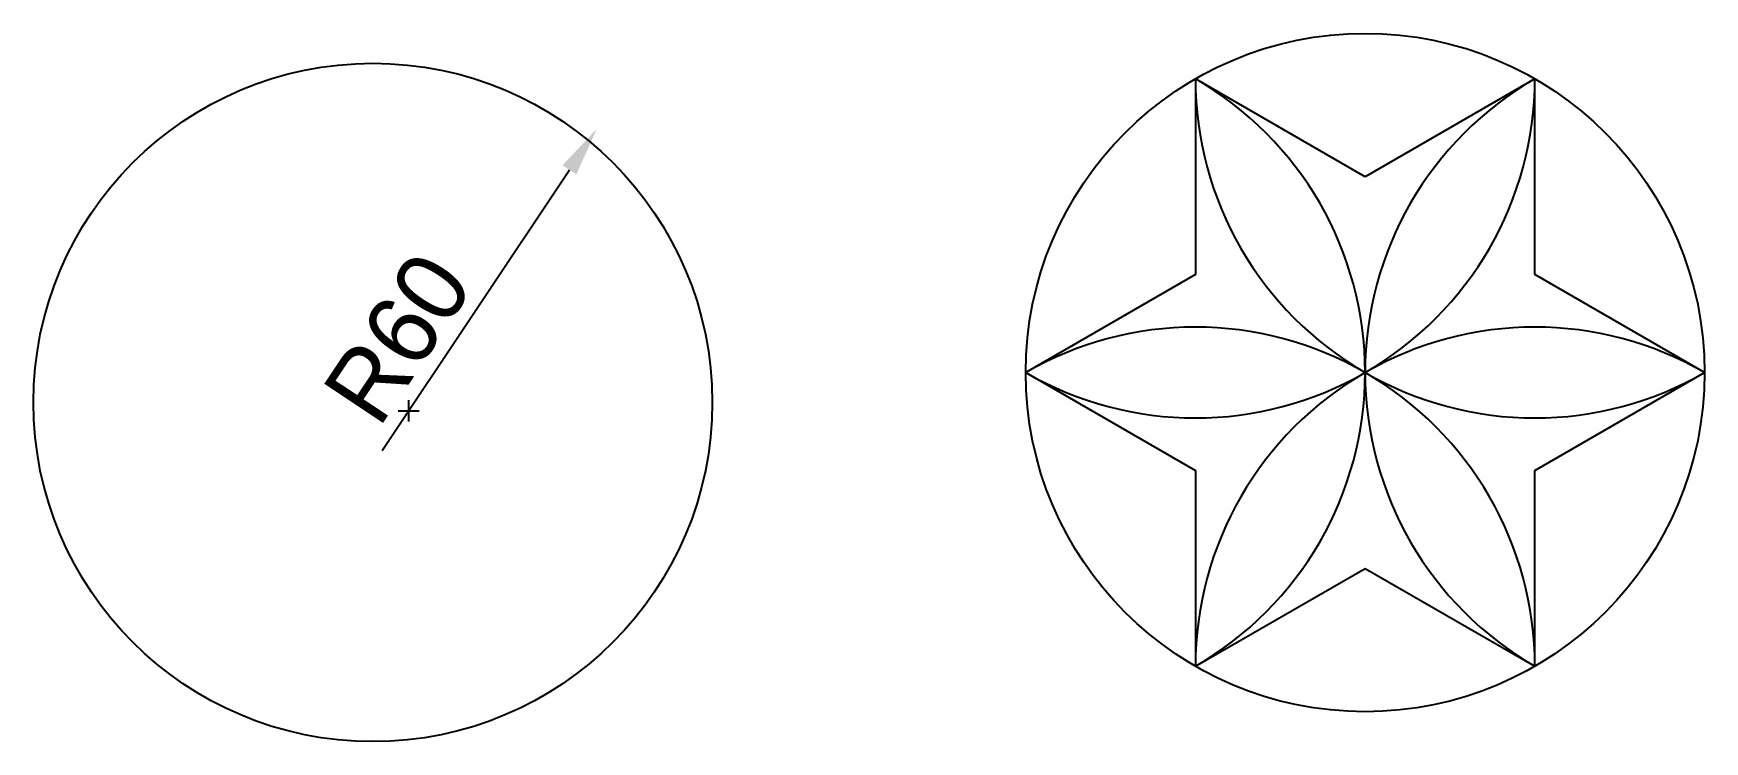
# Model space of a CAD drawing. Header units: millimetres. Extents: x 105 to 342, y 185 to 285.
import ezdxf

# ---------------------------------------------------------------- set-up
doc = ezdxf.new("R2010")
doc.units = ezdxf.units.MM
doc.dimstyles.new('ISO-25', dxfattribs={"dimtxt": 7, "dimasz": 7, "dimexe": 4, "dimexo": 0, "dimgap": 2, "dimtad": 1, "dimdsep": 46, "dimtxsty": 'Standard', "dimcen": 2.5, "dimadec": 0, "dimazin": 0, "dimtfac": 1, "dimtmove": 0, "dimatfit": 3, "dimfxl": 0, "dimarcsym": 0})

# ---------------------------------------------------------------- blocks, each defined once
blk = doc.blocks.new('*D1')
at = {"color": 0, "lineweight": -2}
blk.add_line((154.78, 226.4), (181.26, 266.14), dxfattribs=at)
at = {"color": 0}
blk.add_solid([(180.29, 266.79), (182.23, 265.49), (185.14, 271.96)], dxfattribs=at)
at = {"layer": 'Defpoints', "color": 0}
for p in [(185.14, 271.96), (158.53, 232.02)]:
    blk.add_point(p, dxfattribs=at)
at = {"color": 0, "insert": (157, 242.35), "char_height": 10, "attachment_point": 5, "rotation": 56.3206}
blk.add_mtext('R60', dxfattribs=at)

msp = doc.modelspace()

# ---------------------------------------------------------------- linework, layer by layer
for p, q in [((269.779, 279.019), (269.779, 251.306)), ((293.779, 265.163), (269.779, 279.019)), ((317.779, 279.019), (293.779, 265.163)), ((317.779, 251.306), (317.779, 279.019)), ((269.779, 251.306), (245.779, 237.45)), ((341.779, 237.45), (317.779, 251.306)), ((245.779, 237.45), (269.779, 223.594)), ((317.779, 223.594), (341.779, 237.45)), ((269.779, 223.594), (269.779, 195.881)), ((317.779, 195.881), (317.779, 223.594)), ((269.779, 195.881), (293.779, 209.737)), ((293.779, 209.737), (317.779, 195.881))]:
    msp.add_line(p, q)
at = {"color": 1}
for p, q in [((157.025, 232.02), (160.025, 232.02)), ((158.525, 230.52), (158.525, 233.52))]:
    msp.add_line(p, q, dxfattribs=at)
for centre in [(293.779, 237.45), (153.458, 233.218)]:
    msp.add_circle(centre, 48)
for centre, start, end in [((269.779, 279.019), 240, 360), ((317.779, 279.019), 180, 300), ((245.779, 237.45), 300, 60), ((341.779, 237.45), 120, 240), ((269.779, 195.881), 360, 120), ((317.779, 195.881), 60, 180)]:
    msp.add_arc(centre, 48, start, end)

# ---------------------------------------------------------------- dimensions: what is measured, and where the dimension line sits
dim = msp.add_radius_dim(center=(158.525, 232.02), mpoint=(185.143, 271.963), text='R60', dimstyle='ISO-25', override={"dimtxt": 10}, dxfattribs=at)
dim.commit()
dim.dimension.update_dxf_attribs({"geometry": '*D1', "text_midpoint": (162.821, 238.466), "dimtype": 164})

doc.saveas('drawing.dxf')
